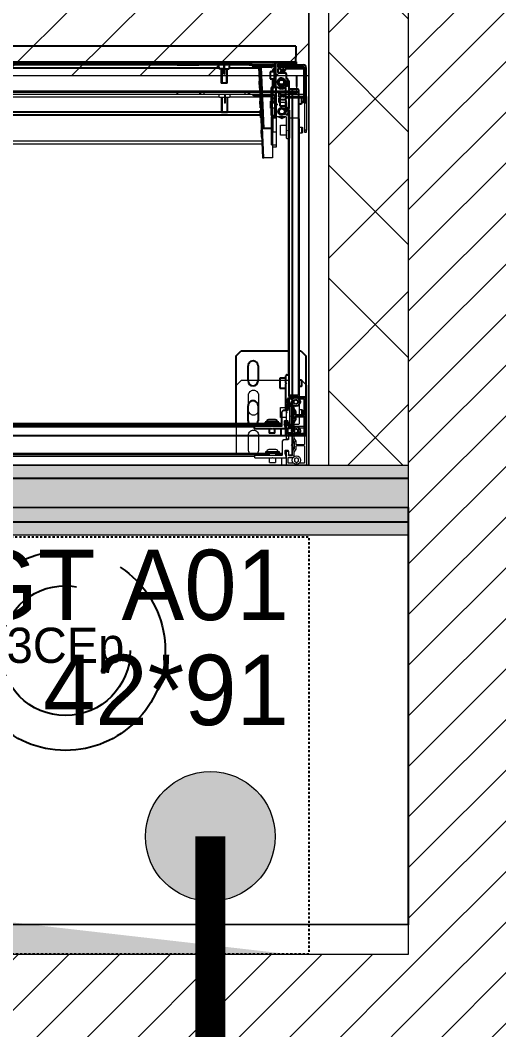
# Model space of a CAD drawing. Header units: centimetres. Extents: x 1724 to 19617, y -6503 to 8072.
# Drawn here: x 4603.1 to 4651, y 4632.9 to 4734.1 of the extents above; entities that cross this region are included whole.
import ezdxf

# ---------------------------------------------------------------- set-up
doc = ezdxf.new("R2010")
doc.units = ezdxf.units.CM
for name, pattern in [('ISO-03', [1.5, 0.6, -0.9]), ('prlm_eu', [2, 1.25, -0.25, 0.25, -0.25]), ('Style de ligne -13', [0.147638, 0.098425, -0.049213]), ('Style de ligne -15', [2.08328, 1.25, -0.41656, 0.13886, -0.27786]), ('VW-01', [0.41656, 0.20828, -0.20828])]:
    doc.linetypes.add(name, pattern=pattern)
for name, color, linetype in [('B aménagement intérieur', 252, 'Continuous'), ('B Général', 252, 'Continuous'), ('C ANNOTATIONS-prestations', 252, 'Continuous'), ('C ANNOTATIONS-textes-numérotation gaine', 252, 'ISO-03'), ('D SURFACES-shab', 252, 'Continuous'), ('F REMPLISSAGE-vert clair', 252, 'Continuous'), ('F REMPLISSAGE-vert foncé', 252, 'Continuous'), ('MTI900_Alu', 252, 'Continuous'), ('prlm-CHAUFF', 30, 'Continuous'), ('prlm-EAU-EUEV', 25, 'Continuous'), ('prlm-GT', 242, 'Continuous')]:
    doc.layers.add(name, color=color, linetype=linetype)
for name, color, linetype, lineweight in [('B Faux plafonds-1', 7, 'Continuous', 5), ('B GÈnÈral', 7, 'Continuous', 5), ('F REMPLISSAGE-vert clair-1', 7, 'Continuous', 5), ('F REMPLISSAGE-vert foncÈ', 7, 'Continuous', 5)]:
    doc.layers.add(name, color=color, linetype=linetype, lineweight=lineweight)
doc.layers.get('prlm-CHAUFF').off()
doc.styles.add('Eurostile', font='Eurosti.TTF')
pattern_1 = [(45, (0.0456, -2.938), (2.4253472, -2.6458333), [])]

# ---------------------------------------------------------------- blocks, each defined once
blk = doc.blocks.new('A n1.MTI900_Alu_390')
at = {"layer": 'MTI900_Alu', "color": 1, "linetype": 'Continuous'}
for p, q in [((-4.475, 0), (-4.472, 0)), ((-4.475, -0.003), (-4.475, 0)), ((-4.472, 0), (-4.278, 0)), ((-4.278, 0), (-4.225, 0)), ((-4.225, 0), (4.225, 0)), ((-4.225, -0.07), (-4.225, 0)), ((-4.475, -0.387), (-4.475, -0.003)), ((-4.457, -0.191), (-4.457, -0.021)), ((-4.454, -0.018), (-4.403, -0.018)), ((-4.395, -0.038), (-4.375, -0.027)), ((-4.395, -0.062), (-4.395, -0.038)), ((-4.375, -0.073), (-4.395, -0.062)), ((-4.375, -0.027), (-4.355, -0.038)), ((-4.355, -0.062), (-4.375, -0.073)), ((-4.355, -0.038), (-4.355, -0.062)), ((-4.353, -0.086), (-4.353, -0.129)), ((-4.347, -0.018), (-4.296, -0.018)), ((-4.335, -0.098), (-4.335, -0.134)), ((-4.298, -0.095), (-4.332, -0.095)), ((-4.296, -0.077), (-4.331, -0.077)), ((-4.327, -0.1), (-4.298, -0.1)), ((-4.295, -0.137), (-4.295, -0.098)), ((-4.293, -0.021), (-4.293, -0.074)), ((-4.275, -0.003), (-4.275, -0.137)), ((-4.27, -0.073), (-4.27, -0.09)), ((-4.27, -0.09), (-4.26, -0.12)), ((-4.267, -0.07), (-4.14, -0.07)), ((-4.235, -0.1), (-4.235, -0.24)), ((-3.963, -0.1), (-4.229, -0.1)), ((-4.225, -0.105), (-4.225, -0.1)), ((-4.165, -0.025), (-4.105, -0.025)), ((-4.165, -0.025), (-4.165, -0.07)), ((-4.165, -0.1), (-4.165, -0.115)), ((-4.135, -0.075), (-4.14, -0.07)), ((-4.13, -0.07), (-4.135, -0.075)), ((-4.13, -0.07), (-3.963, -0.07)), ((-4.105, -0.07), (-4.105, -0.025)), ((-4.105, -0.115), (-4.105, -0.1)), ((-3.96, -0.073), (-3.96, -0.097)), ((-3.96, -0.09), (3.96, -0.09)), ((-4.376, -0.194), (-4.454, -0.194)), ((-4.373, -0.16), (-4.373, -0.191)), ((-4.354, -0.13), (-4.372, -0.159)), ((-4.338, -0.16), (-4.355, -0.19)), ((-4.355, -0.166), (-4.355, -0.234)), ((-4.336, -0.136), (-4.354, -0.164)), ((-4.33, -0.168), (-4.342, -0.168)), ((-4.338, -0.24), (-4.338, -0.16)), ((-4.33, -0.16), (-4.338, -0.16)), ((-4.33, -0.195), (-4.33, -0.103)), ((-4.325, -0.2), (-4.33, -0.195)), ((-4.33, -0.205), (-4.325, -0.2)), ((-4.295, -0.137), (-4.295, -0.142)), ((-4.278, -0.14), (-4.292, -0.14)), ((-4.292, -0.145), (-4.263, -0.145)), ((-4.26, -0.142), (-4.26, -0.12)), ((-4.225, -0.105), (-4.165, -0.105)), ((-4.225, -0.105), (-4.225, -0.12)), ((-4.225, -0.12), (-4.17, -0.12)), ((-4.203, -0.12), (-4.203, -0.125)), ((-4.203, -0.125), (-4.067, -0.125)), ((-4.203, -0.125), (-4.203, -0.135)), ((-4.203, -0.135), (-4.067, -0.135)), ((-4.165, -0.115), (-4.175, -0.125)), ((-4.167, -0.158), (-4.102, -0.158)), ((-4.105, -0.115), (-4.165, -0.115)), ((-4.105, -0.105), (4.105, -0.105)), ((-4.095, -0.125), (-4.105, -0.115)), ((-4.1, -0.12), (4.1, -0.12)), ((-4.067, -0.125), (-4.067, -0.12)), ((-4.067, -0.135), (-4.067, -0.125)), ((-3.995, -0.3), (-3.995, -0.15)), ((-3.895, -0.15), (-3.895, -0.3)), ((-3.775, -0.12), (-3.775, -0.8)), ((-4.457, -0.369), (-4.457, -0.209)), ((-4.454, -0.206), (-4.376, -0.206)), ((-4.373, -0.209), (-4.373, -0.24)), ((-4.373, -0.24), (-4.354, -0.27)), ((-4.355, -0.21), (-4.338, -0.24)), ((-4.354, -0.236), (-4.335, -0.265)), ((-4.353, -0.271), (-4.353, -0.304)), ((-4.33, -0.232), (-4.342, -0.232)), ((-4.338, -0.24), (-4.33, -0.24)), ((-4.335, -0.265), (-4.335, -0.302)), ((-4.33, -0.297), (-4.33, -0.205)), ((-4.298, -0.3), (-4.327, -0.3)), ((-4.295, -0.258), (-4.295, -0.263)), ((-4.295, -0.302), (-4.295, -0.263)), ((-4.25, -0.255), (-4.292, -0.255)), ((-4.292, -0.26), (-4.278, -0.26)), ((-4.275, -0.263), (-4.275, -0.52)), ((-4.25, -0.255), (-4.235, -0.24)), ((-4.475, -0.8), (-4.475, -0.387)), ((-4.308, -0.39), (-4.472, -0.39)), ((-4.403, -0.372), (-4.454, -0.372)), ((-4.395, -0.328), (-4.375, -0.317)), ((-4.395, -0.352), (-4.395, -0.328)), ((-4.375, -0.363), (-4.395, -0.352)), ((-4.375, -0.317), (-4.355, -0.328)), ((-4.355, -0.352), (-4.375, -0.363)), ((-4.355, -0.328), (-4.355, -0.352)), ((-4.296, -0.372), (-4.347, -0.372)), ((-4.332, -0.305), (-4.298, -0.305)), ((-4.328, -0.323), (-4.296, -0.323)), ((-4.305, -0.6), (-4.305, -0.393)), ((-4.293, -0.326), (-4.293, -0.369)), ((-4.43, -0.495), (-4.435, -0.5)), ((-4.435, -0.5), (-4.435, -0.55)), ((-4.43, -0.555), (-4.43, -0.495)), ((-4.405, -0.495), (-4.43, -0.495)), ((-4.395, -0.405), (-4.405, -0.415)), ((-4.405, -0.415), (-4.405, -3.465)), ((-4.34, -0.405), (-4.395, -0.405)), ((-4.305, -0.405), (-4.34, -0.405)), ((-4.34, -0.405), (-4.34, -3.475)), ((-4.215, -0.475), (-4.275, -0.475)), ((-4.215, -0.575), (-4.215, -0.475)), ((-4.435, -0.55), (-4.43, -0.555)), ((-4.43, -0.555), (-4.405, -0.555)), ((-4.305, -0.6), (-4.305, -3.277)), ((-4.275, -0.52), (-4.278, -0.523)), ((-4.278, -0.527), (-4.275, -0.53)), ((-4.275, -0.53), (-4.275, -0.52)), ((-4.275, -0.53), (-4.275, -0.6)), ((-4.275, -0.575), (-4.215, -0.575)), ((-3.995, -0.7), (-3.995, -0.55)), ((-3.895, -0.55), (-3.895, -0.7)), ((-4.285, -0.61), (-4.295, -0.61)), ((-4.425, -0.85), (-4.475, -0.8)), ((-3.775, -0.8), (-3.825, -0.85)), ((-4.405, -0.85), (-4.425, -0.85)), ((-3.825, -0.85), (-4.305, -0.85)), ((-4.135, -3.077), (-4.136, -3.497)), ((-4.135, -3.077), (-4.05, -3.077)), ((-4.022, -3.692), (-4.05, -3.077)), ((-4.05, -3.077), (-4.035, -3.077)), ((-4.035, -3.077), (-4.007, -3.691)), ((-4.175, -3.207), (-4.175, -3.187)), ((-4.135, -3.187), (-4.175, -3.187)), ((-4.175, -3.337), (-4.175, -3.207)), ((-4.125, -3.207), (-4.175, -3.207)), ((-4.125, -3.487), (-4.125, -3.207)), ((-0.277, -3.215), (-4.029, -3.215)), ((-4.475, -3.355), (-4.475, -3.335)), ((-4.475, -3.335), (-4.455, -3.335)), ((-4.455, -3.335), (-4.455, -3.355)), ((-4.43, -3.325), (-4.435, -3.33)), ((-4.435, -3.33), (-4.435, -3.38)), ((-4.43, -3.385), (-4.43, -3.325)), ((-4.405, -3.325), (-4.43, -3.325)), ((-4.305, -3.553), (-4.305, -3.277)), ((-4.295, -3.267), (-4.285, -3.267)), ((-4.275, -3.277), (-4.275, -3.346)), ((-4.215, -3.305), (-4.275, -3.305)), ((-4.215, -3.405), (-4.215, -3.305)), ((-4.175, -3.487), (-4.175, -3.337)), ((-4.14, -3.337), (-4.175, -3.337)), ((-4.14, -3.487), (-4.14, -3.337)), ((-0.277, -3.245), (-4.027, -3.245)), ((-4.021, -3.285), (-4.026, -3.286)), ((-4.021, -3.285), (-4.017, -3.356)), ((-4.475, -3.69), (-4.475, -3.355)), ((-4.455, -3.355), (-4.475, -3.355)), ((-4.455, -3.69), (-4.455, -3.355)), ((-4.435, -3.38), (-4.43, -3.385)), ((-4.43, -3.385), (-4.405, -3.385)), ((-4.276, -3.348), (-4.278, -3.35)), ((-4.278, -3.354), (-4.276, -3.356)), ((-4.275, -3.358), (-4.275, -3.346)), ((-4.275, -3.358), (-4.275, -3.484)), ((-4.275, -3.405), (-4.215, -3.405)), ((-4.022, -3.356), (-4.017, -3.356)), ((-4.405, -3.465), (-4.395, -3.475)), ((-4.34, -3.475), (-4.395, -3.475)), ((-4.305, -3.475), (-4.34, -3.475)), ((-4.29, -3.507), (-4.285, -3.504)), ((-4.29, -3.507), (-4.29, -3.549)), ((-4.274, -3.504), (-4.287, -3.504)), ((-4.272, -3.487), (-4.178, -3.487)), ((-4.271, -3.518), (-4.271, -3.507)), ((-4.266, -3.521), (-4.268, -3.521)), ((-4.24, -3.478), (-4.23, -3.472)), ((-4.23, -3.472), (-4.22, -3.478)), ((-4.195, -3.561), (-4.195, -3.523)), ((-4.175, -3.49), (-4.175, -3.487)), ((-4.175, -3.487), (-4.155, -3.487)), ((-4.175, -3.49), (-4.175, -3.601)), ((-4.155, -3.497), (-4.175, -3.497)), ((-4.14, -3.487), (-4.155, -3.487)), ((-4.155, -3.487), (-4.155, -3.497)), ((-4.155, -3.702), (-4.155, -3.497)), ((-4.125, -3.487), (-4.14, -3.487)), ((-4.14, -3.577), (-4.14, -3.487)), ((-4.136, -3.497), (-4.14, -3.497)), ((-4.012, -3.482), (-4.017, -3.482)), ((-4.012, -3.482), (-4.008, -3.552)), ((-3.685, -3.532), (-3.625, -3.532)), ((-3.685, -3.532), (-3.685, -3.677)), ((-3.679, -3.677), (-3.679, -3.532)), ((-3.631, -3.677), (-3.631, -3.532)), ((-3.625, -3.677), (-3.625, -3.532)), ((-4.277, -3.582), (-4.304, -3.555)), ((-4.291, -3.577), (-4.291, -3.568)), ((-4.281, -3.583), (-4.291, -3.577)), ((-4.287, -3.552), (-4.282, -3.552)), ((-4.279, -3.549), (-4.279, -3.545)), ((-4.276, -3.542), (-4.273, -3.542)), ((-4.276, -3.627), (-4.276, -3.584)), ((-4.198, -3.637), (-4.266, -3.637)), ((-4.195, -3.674), (-4.195, -3.64)), ((-4.176, -3.603), (-4.183, -3.61)), ((-4.183, -3.614), (-4.176, -3.621)), ((-4.175, -3.623), (-4.175, -3.601)), ((-4.175, -3.623), (-4.175, -3.734)), ((-4.115, -3.577), (-4.155, -3.577)), ((-4.115, -3.647), (-4.115, -3.577)), ((-4.013, -3.552), (-4.008, -3.552)), ((-3.66, -3.622), (-3.655, -3.622)), ((-3.66, -3.622), (-3.66, -3.636)), ((-3.66, -3.636), (-3.655, -3.636)), ((-3.66, -3.636), (-3.66, -3.717)), ((-3.655, -3.622), (-3.655, -3.636)), ((-3.655, -3.636), (-3.655, -3.717)), ((-4.455, -3.682), (-4.455, -3.68)), ((-4.452, -3.677), (-4.279, -3.677)), ((-4.215, -3.695), (-4.45, -3.695)), ((-4.215, -3.715), (-4.45, -3.715)), ((-4.285, -3.692), (-4.445, -3.692)), ((-4.378, -3.747), (-4.378, -3.727)), ((-4.378, -3.727), (-4.298, -3.727)), ((-4.375, -3.737), (4.375, -3.737)), ((-4.375, -3.747), (-4.375, -3.737)), ((-4.345, -3.724), (-4.345, -3.718)), ((-4.342, -3.715), (-4.288, -3.715)), ((-4.298, -3.727), (-4.342, -3.727)), ((-4.298, -3.727), (-4.298, -3.737)), ((-4.295, -3.734), (-4.295, -3.73)), ((-4.265, -3.69), (-4.283, -3.69)), ((-4.283, -3.72), (-4.265, -3.72)), ((-4.277, -3.676), (-4.268, -3.663)), ((-4.265, -3.716), (-4.269, -3.72)), ((-4.263, -3.657), (-4.265, -3.659)), ((-4.225, -3.659), (-4.265, -3.659)), ((-4.265, -3.659), (-4.265, -3.662)), ((-4.265, -3.662), (-4.225, -3.662)), ((-4.265, -3.69), (-4.265, -3.695)), ((-4.262, -3.716), (-4.265, -3.716)), ((-4.227, -3.657), (-4.263, -3.657)), ((-4.252, -3.692), (-4.262, -3.692)), ((-4.261, -3.657), (-4.261, -3.662)), ((-4.261, -3.69), (-4.261, -3.695)), ((-4.26, -3.715), (-4.231, -3.715)), ((-4.247, -3.687), (-4.252, -3.692)), ((-4.247, -3.732), (-4.252, -3.737)), ((-4.241, -3.734), (-4.249, -3.734)), ((-4.238, -3.692), (-4.243, -3.687)), ((-4.238, -3.737), (-4.243, -3.732)), ((-4.228, -3.692), (-4.238, -3.692)), ((-4.229, -3.657), (-4.229, -3.662)), ((-4.229, -3.69), (-4.229, -3.695)), ((-4.225, -3.716), (-4.229, -3.716)), ((-4.225, -3.659), (-4.227, -3.657)), ((-4.225, -3.662), (-4.225, -3.659)), ((-4.225, -3.69), (-4.198, -3.69)), ((-4.225, -3.695), (-4.225, -3.69)), ((-4.221, -3.72), (-4.225, -3.716)), ((-4.225, -3.72), (-4.215, -3.72)), ((-4.222, -3.663), (-4.213, -3.676)), ((-4.215, -3.715), (-4.215, -3.695)), ((-4.215, -3.695), (-4.195, -3.695)), ((-4.195, -3.715), (-4.215, -3.715)), ((-4.215, -3.72), (-4.215, -3.722)), ((-4.212, -3.725), (-4.198, -3.725)), ((-4.211, -3.677), (-4.198, -3.677)), ((-4.195, -3.722), (-4.195, -3.693)), ((-4.175, -3.737), (-4.175, -3.734)), ((-4.165, -3.737), (-4.165, -3.726)), ((-4.155, -3.647), (-4.115, -3.647)), ((-4.14, -3.657), (-4.14, -3.647)), ((-3.907, -3.717), (-4.14, -3.717)), ((-4.135, -3.717), (-4.135, -3.712)), ((-4.105, -3.712), (-4.135, -3.712)), ((-4.125, -3.692), (-4.022, -3.692)), ((-4.125, -3.702), (-4.125, -3.692)), ((-4.125, -3.702), (-4.105, -3.702)), ((-4.105, -3.702), (-3.965, -3.702)), ((-4.105, -3.702), (-4.105, -3.712)), ((-4.105, -3.712), (-4.105, -3.717)), ((-3.965, -3.712), (-4.105, -3.712)), ((-4.007, -3.691), (-4.022, -3.692)), ((-4.022, -3.692), (-4.022, -3.692)), ((-3.707, -3.685), (-4.007, -3.685)), ((-4.007, -3.691), (-4.007, -3.692)), ((-3.965, -3.702), (-3.945, -3.702)), ((-3.965, -3.702), (-3.965, -3.712)), ((-3.965, -3.717), (-3.965, -3.712)), ((-3.935, -3.712), (-3.965, -3.712)), ((-3.935, -3.712), (-3.935, -3.717)), ((-3.935, -3.715), (-3.713, -3.715)), ((-3.907, -3.737), (-3.907, -3.717)), ((-3.907, -3.717), (-3.893, -3.717)), ((-3.893, -3.717), (-3.86, -3.717)), ((-3.893, -3.717), (-3.893, -3.737)), ((-3.86, -3.717), (-3.45, -3.717)), ((-3.86, -3.717), (-3.86, -3.737)), ((-3.705, -3.677), (-3.713, -3.717)), ((-3.66, -3.677), (-3.705, -3.677)), ((-3.655, -3.677), (-3.605, -3.677)), ((-3.597, -3.717), (-3.605, -3.677)), ((-0.26, -3.685), (-3.603, -3.685)), ((-3.597, -3.715), (-0.25, -3.715)), ((-3.45, -3.717), (-3.45, -3.737)), ((-3.45, -3.717), (-3.417, -3.717)), ((-3.417, -3.737), (-3.417, -3.717)), ((-3.417, -3.717), (-3.403, -3.717)), ((-3.185, -3.717), (-3.403, -3.717)), ((-3.403, -3.717), (-3.403, -3.737)), ((-3.185, -3.717), (-3.175, -3.717)), ((-3.185, -3.737), (-3.185, -3.717)), ((-3.175, -3.717), (-3.175, -3.737)), ((-3.175, -3.735), (-0.243, -3.735)), ((-4.375, -3.747), (-4.378, -3.747)), ((4.375, -3.747), (-4.375, -3.747)), ((-4.375, -3.747), (-4.375, -3.792)), ((-4.375, -3.902), (-4.375, -3.792)), ((-4.375, -3.902), (4.375, -3.902))]:
    blk.add_line(p, q, dxfattribs=at)
for centre, radius in [((-4.375, -0.05), 0.0425), ((-4.375, -0.34), 0.0425), ((-4.23, -3.542), 0.035), ((-4.23, -3.542), 0.03), ((-4.23, -3.542), 0.025)]:
    blk.add_circle(centre, radius, dxfattribs=at)
for centre, radius, start, end in [((-4.472, -0.003), 0.003, 90, 180), ((-4.278, -0.003), 0.003, 0, 90), ((-4.454, -0.021), 0.003, 90, 180), ((-4.403, -0.021), 0.003, 84.5182, 90), ((-4.347, -0.021), 0.003, 90, 95.4817), ((-4.331, -0.067), 0.01, 213.6525, 270), ((-4.332, -0.098), 0.003, 90, 180), ((-4.327, -0.103), 0.003, 90, 180), ((-4.298, -0.098), 0.003, 0, 90), ((-4.298, -0.103), 0.003, 0, 90), ((-4.296, -0.021), 0.003, 0, 90), ((-4.296, -0.074), 0.003, 270, 0), ((-4.267, -0.073), 0.003, 90, 180), ((-4.267, -0.09), 0.003, 180, 198.4349), ((-4.232, -0.1), 0.003, 0, 180), ((-3.963, -0.073), 0.003, 0, 90), ((-3.963, -0.097), 0.003, 270, 0), ((-4.454, -0.191), 0.003, 180, 270), ((-4.376, -0.191), 0.003, 270, 0), ((-4.37, -0.16), 0.003, 146.3099, 180), ((-4.352, -0.166), 0.003, 146.3099, 180), ((-4.356, -0.129), 0.003, 326.3099, 0), ((-4.338, -0.134), 0.003, 326.3099, 0), ((-4.292, -0.137), 0.003, 180, 270), ((-4.292, -0.142), 0.003, 180, 270), ((-4.278, -0.137), 0.003, 270, 0), ((-4.263, -0.142), 0.003, 270, 0), ((-4.263, -0.12), 0.003, 0, 18.4349), ((-4.167, -0.138), 0.02, 171.3731, 270), ((-4.167, -0.133), 0.02, 185.7392, 187.1808), ((-4.102, -0.138), 0.02, 270, 8.6269), ((-4.102, -0.133), 0.02, 352.8192, 354.2608), ((-3.945, -0.15), 0.05, 143.1301, 180), ((-3.945, -0.15), 0.05, 0, 36.8699), ((-4.454, -0.209), 0.003, 90, 180), ((-4.376, -0.209), 0.003, 0, 90), ((-4.352, -0.234), 0.003, 180, 213.6901), ((-4.356, -0.271), 0.003, 0, 33.6901), ((-4.332, -0.302), 0.003, 180, 270), ((-4.327, -0.297), 0.003, 180, 270), ((-4.298, -0.297), 0.003, 270, 0), ((-4.298, -0.302), 0.003, 270, 0), ((-4.292, -0.258), 0.003, 90, 180), ((-4.292, -0.263), 0.003, 90, 180), ((-4.278, -0.263), 0.003, 0, 90), ((-3.945, -0.3), 0.05, 180, 0), ((-4.472, -0.387), 0.003, 180, 270), ((-4.454, -0.369), 0.003, 180, 270), ((-4.403, -0.369), 0.003, 270, 275.4818), ((-4.347, -0.369), 0.003, 264.5182, 270), ((-4.328, -0.333), 0.01, 90, 133.851), ((-4.308, -0.393), 0.003, 0, 90), ((-4.296, -0.326), 0.003, 0, 90), ((-4.296, -0.369), 0.003, 270, 0), ((-3.945, -0.55), 0.05, 0, 180), ((-4.295, -0.6), 0.01, 180, 270), ((-4.285, -0.6), 0.01, 270, 0), ((-4.276, -0.525), 0.003, 135, 225), ((-3.945, -0.7), 0.05, 180, 0), ((-4.295, -3.277), 0.01, 90, 180), ((-4.285, -3.277), 0.01, 0, 90), ((-4.276, -3.352), 0.003, 135, 225), ((-4.278, -3.346), 0.003, 315, 0), ((-4.278, -3.358), 0.003, 0, 45), ((-4.287, -3.507), 0.003, 90, 180), ((-4.23, -3.542), 0.06, 140.7035, 188.509), ((-4.23, -3.542), 0.065, 144.2242, 157.3801), ((-4.272, -3.484), 0.003, 180, 270), ((-4.274, -3.507), 0.003, 0, 90), ((-4.268, -3.518), 0.003, 180, 270), ((-4.23, -3.542), 0.04, 184.0006, 146.0728), ((-4.23, -3.542), 0.04, 146.0728, 184.0006), ((-4.266, -3.518), 0.003, 270, 326.0728), ((-4.23, -3.542), 0.065, 57.7958, 122.2042), ((-4.23, -3.542), 0.06, 66.4435, 113.5565), ((-4.178, -3.49), 0.003, 0, 90), ((-4.302, -3.553), 0.003, 180, 225), ((-4.287, -3.549), 0.003, 180, 270), ((-4.23, -3.542), 0.065, 206.162, 224.9525), ((-4.282, -3.549), 0.003, 270, 0), ((-4.276, -3.545), 0.003, 90, 180), ((-4.279, -3.584), 0.003, 0, 45), ((-4.266, -3.627), 0.01, 180, 270), ((-4.273, -3.545), 0.003, 4.0006, 90), ((-4.198, -3.64), 0.003, 0, 90), ((-4.181, -3.612), 0.003, 135, 225), ((-4.178, -3.601), 0.003, 315, 0), ((-4.178, -3.623), 0.003, 0, 45), ((-4.45, -3.69), 0.025, 180, 270), ((-4.452, -3.68), 0.003, 90, 180), ((-4.445, -3.682), 0.01, 180, 270), ((-4.45, -3.69), 0.005, 180, 270), ((-4.342, -3.718), 0.003, 90, 180), ((-4.342, -3.724), 0.003, 180, 270), ((-4.298, -3.73), 0.003, 0, 90), ((-4.292, -3.734), 0.003, 180, 270), ((-4.288, -3.718), 0.003, 9.5941, 90), ((-4.283, -3.717), 0.003, 189.5941, 270), ((-4.283, -3.693), 0.003, 90, 160.5288), ((-4.279, -3.674), 0.003, 270, 325.008), ((-4.265, -3.665), 0.003, 90, 145.008), ((-4.265, -3.693), 0.003, 19.4712, 90), ((-4.275, -3.715), 0.01, 353.9388, 0), ((-4.265, -3.717), 0.003, 270, 350.4059), ((-4.26, -3.718), 0.003, 90, 170.4059), ((-4.245, -3.689), 0.003, 45, 135), ((-4.245, -3.734), 0.003, 45, 135), ((-4.231, -3.718), 0.003, 9.5941, 90), ((-4.225, -3.693), 0.003, 90, 160.5288), ((-4.225, -3.717), 0.003, 189.5941, 270), ((-4.225, -3.665), 0.003, 34.992, 90), ((-4.215, -3.715), 0.01, 180, 186.0612), ((-4.212, -3.722), 0.003, 180, 270), ((-4.211, -3.674), 0.003, 214.992, 270), ((-4.198, -3.674), 0.003, 270, 0), ((-4.198, -3.693), 0.003, 0, 90), ((-4.198, -3.722), 0.003, 270, 0), ((-4.178, -3.734), 0.003, 270, 0), ((-4.14, -3.702), 0.035, 180, 270), ((-4.115, -3.71), 0.05, 129.8841, 142.9139), ((-4.14, -3.702), 0.015, 180, 270), ((-4.16, -3.657), 0.02, 309.8841, 0), ((-4.125, -3.712), 0.02, 90, 192.412), ((-4.125, -3.712), 0.01, 90, 180), ((-3.997, -3.692), 0.01, 182.6026, 270), ((-3.945, -3.712), 0.01, 0, 90)]:
    blk.add_arc(centre, radius, start, end, dxfattribs=at)
for centre, major_axis, ratio, start_param, end_param in [((-3.997, -3.692), (0.025, 0), 0.4, 3.187016, 4.712389), ((-4.022, -3.693), (0.015, 0.0007), 0.045361, 0, 1.568734)]:
    blk.add_ellipse(centre, major_axis=major_axis, ratio=ratio, start_param=start_param, end_param=end_param, dxfattribs=at)
blk = doc.blocks.new('xi.3cep130-200')
at = {"layer": 'B Général', "linetype": 'Style de ligne -15', "ltscale": 25.4}
for radius in [10, 6.5]:
    blk.add_circle((0, 0), radius, dxfattribs=at)
at = {"layer": 'B Général', "insert": (0, 0), "char_height": 3.528, "width": 16.4908, "attachment_point": 5, "line_spacing_factor": 0.894578, "style": 'Eurostile'}
blk.add_mtext('3CEp', dxfattribs=at)
blk = doc.blocks.new('xi.chu')
at = {"layer": 'prlm-EAU-EUEV', "linetype": 'ByBlock', "lineweight": 5}
blk.add_hatch(color=0, dxfattribs=at).paths.add_polyline_path([(6.5, 0, 1), (-6.5, 0, 1)])
at = {"layer": 'prlm-EAU-EUEV', "color": 0, "linetype": 'ByBlock', "lineweight": 5}
blk.add_circle((0, 0), 6.5, dxfattribs=at)
blk = doc.blocks.new('G 100_80')
at = {"layer": 'B GÈnÈral', "color": 254, "linetype": 'Continuous', "true_color": 0xd6d6d6}
blk.add_solid([(-30.88, 32.2), (2.5, 43), (-39.5, -43), (-39.5, 43)], dxfattribs=at)
at = {"layer": 'B Général', "color": 7, "linetype": 'Continuous', "lineweight": 5}
blk.add_line((48.52, 43.75), (48.52, -43.75), dxfattribs=at)
at = {"layer": 'B Général', "color": 7, "linetype": 'Continuous', "lineweight": 5, "flags": 128}
blk.add_lwpolyline([(9.5, -45), (9.5, 45), (48.52, 45), (48.52, -45)], close=True, dxfattribs=at)
at = {"layer": 'C ANNOTATIONS-prestations', "lineweight": 5}
for p, q in [((46.87, 43.75), (46.87, -43.75)), ((46.97, -43.75), (46.97, 43.75)), ((9.5, 42.25), (9.5, -42.25)), ((10.55, 41.05), (10.55, -41.05)), ((10.7, 41), (10.7, -41)), ((10.4, 39.6), (10.4, -39.6)), ((41.65, -40.29), (41.65, 1.33)), ((41.95, -40.27), (41.95, 1.33)), ((46.35, -36.04), (46.35, 1.5)), ((46.65, 1.6), (46.65, -35.98)), ((46.85, 1.67), (46.85, -31.75)), ((46.67, -31.75), (46.67, -31.85)), ((46.87, -31.75), (46.67, -31.75)), ((46.67, -31.85), (46.67, -34.03)), ((46.67, -31.85), (46.87, -31.85)), ((46.87, -34.03), (46.67, -34.03)), ((46.67, -34.03), (46.67, -34.17)), ((46.67, -34.17), (46.67, -34.5)), ((46.67, -34.17), (46.87, -34.17)), ((46.67, -34.5), (46.67, -38.6)), ((46.67, -34.5), (46.87, -34.5)), ((44.82, -36.25), (44.82, -36.85)), ((44.82, -36.25), (46.32, -36.25)), ((46.32, -36.31), (44.82, -36.31)), ((46.32, -36.05), (46.67, -35.98)), ((46.32, -36.55), (46.32, -36.05)), ((46.32, -36.79), (44.82, -36.79)), ((46.32, -36.85), (44.82, -36.85)), ((45.91, -36.55), (45.77, -36.55)), ((45.77, -36.6), (45.77, -36.55)), ((45.91, -36.6), (45.77, -36.6)), ((46.67, -36.55), (45.91, -36.55)), ((45.91, -36.6), (45.91, -36.55)), ((46.67, -36.6), (45.91, -36.6)), ((46.32, -37.05), (46.32, -36.6)), ((46.67, -37.12), (46.32, -37.05)), ((46.35, -40.07), (46.35, -37.06)), ((46.65, -37.12), (46.65, -39.35)), ((10.7, -37.75), (17.5, -37.75)), ((17.5, -37.75), (18, -38.25)), ((18, -38.25), (18, -43.05)), ((11, -38.95), (12.5, -38.95)), ((15, -38.95), (16.5, -38.95)), ((46.67, -39.35), (46.62, -39.35)), ((46.62, -39.65), (46.62, -39.35)), ((46.67, -38.6), (46.67, -38.93)), ((46.67, -38.6), (46.87, -38.6)), ((46.67, -38.93), (46.67, -39.07)), ((46.87, -38.93), (46.67, -38.93)), ((46.67, -39.07), (46.67, -41.4)), ((46.67, -39.07), (46.87, -39.07)), ((10.2, -41.3), (10.2, -39.63)), ((10.23, -39.6), (10.47, -39.6)), ((10.5, -39.63), (10.5, -42.29)), ((12.5, -39.95), (11, -39.95)), ((16.5, -39.95), (15, -39.95)), ((46.41, -40.07), (40.27, -40.35)), ((40.27, -40.5), (46.42, -40.22)), ((40.27, -40.35), (40.27, -40.5)), ((43.06, -40.17), (42.35, -40.21)), ((42.36, -40.26), (42.35, -40.21)), ((43.06, -40.17), (43.06, -40.22)), ((45.02, -40.08), (44.32, -40.12)), ((44.32, -40.17), (44.32, -40.12)), ((45.02, -40.08), (45.02, -40.13)), ((46.42, -40.07), (46.41, -40.07)), ((46.41, -40.07), (46.42, -40.22)), ((46.42, -40.22), (46.42, -41.25)), ((46.42, -40.22), (46.42, -40.22)), ((46.52, -39.45), (46.52, -39.65)), ((46.52, -39.65), (46.52, -41.05)), ((46.62, -39.65), (46.52, -39.65)), ((46.62, -39.65), (46.67, -39.65)), ((46.62, -41.05), (46.62, -39.65)), ((9.75, -41.05), (9.75, -41.65)), ((9.75, -41.05), (10.2, -41.05)), ((10.25, -41.35), (10.2, -41.3)), ((10.2, -41.4), (10.25, -41.35)), ((10.2, -42.67), (10.2, -41.4)), ((10.5, -41.05), (10.65, -41.05)), ((10.65, -41.05), (10.75, -40.95)), ((10.65, -41.65), (10.65, -41.05)), ((10.7, -40.67), (10.75, -40.67)), ((10.75, -40.67), (10.75, -42.03)), ((10.75, -40.67), (10.85, -40.67)), ((10.85, -40.67), (10.85, -42.03)), ((11.08, -41.02), (11.08, -41.67)), ((40.27, -41.35), (40.27, -40.5)), ((44.47, -41.36), (40.27, -41.35)), ((41.37, -41.35), (41.37, -41.75)), ((41.57, -41.25), (44.37, -41.25)), ((41.57, -41.25), (41.57, -41.75)), ((42.87, -41.4), (42.87, -41.75)), ((44.37, -41.4), (42.87, -41.4)), ((44.37, -41.25), (44.37, -41.4)), ((44.37, -41.4), (44.37, -41.55)), ((44.37, -41.4), (45.27, -41.4)), ((44.47, -41.4), (44.47, -41.36)), ((45.27, -41.15), (45.97, -41.15)), ((45.27, -41.55), (45.27, -41.15)), ((45.97, -41.15), (45.97, -41.55)), ((45.97, -41.4), (46.07, -41.4)), ((46.42, -41.25), (46.52, -41.25)), ((46.52, -41.05), (46.52, -41.25)), ((46.62, -41.05), (46.52, -41.05)), ((46.67, -41.05), (46.62, -41.05)), ((46.62, -41.35), (46.62, -41.05)), ((46.62, -41.35), (46.67, -41.35)), ((9.5, -42.78), (9.5, -42.25)), ((10.2, -42.25), (9.5, -42.25)), ((10.2, -41.65), (9.75, -41.65)), ((10.65, -41.65), (10.5, -41.65)), ((10.55, -42.25), (10.5, -42.25)), ((10.5, -42.35), (11.9, -42.35)), ((10.55, -41.65), (10.55, -42.25)), ((10.55, -42.25), (10.7, -42.25)), ((10.75, -41.75), (10.65, -41.65)), ((10.7, -41.7), (10.7, -42.25)), ((10.75, -42.03), (10.7, -42.03)), ((10.85, -42.03), (10.75, -42.03)), ((11.9, -42.35), (12.05, -42.5)), ((14.25, -42.15), (15.25, -42.15)), ((14.25, -42.75), (14.25, -42.15)), ((15.25, -42.15), (15.25, -42.75)), ((41.37, -41.75), (41.57, -41.75)), ((41.57, -41.75), (42.87, -41.75)), ((42.55, -42.15), (43.55, -42.15)), ((42.55, -42.75), (42.55, -42.15)), ((42.87, -41.75), (44.37, -41.75)), ((43.55, -42.15), (43.55, -42.75)), ((44.28, -42.2), (44.22, -42.3)), ((44.22, -42.3), (44.28, -42.4)), ((44.37, -41.55), (44.37, -41.75)), ((44.47, -41.55), (44.37, -41.55)), ((44.37, -41.75), (44.4, -41.75)), ((44.37, -42.72), (44.37, -41.78)), ((44.4, -41.75), (45.51, -41.75)), ((46.52, -41.55), (44.47, -41.55)), ((44.47, -41.75), (44.47, -41.55)), ((45.11, -41.95), (44.73, -41.95)), ((45.73, -41.75), (45.51, -41.75)), ((45.53, -41.76), (45.6, -41.83)), ((45.64, -41.83), (45.71, -41.76)), ((45.73, -41.75), (46.84, -41.75)), ((45.87, -41.98), (45.87, -42.66)), ((46.24, -41.95), (45.9, -41.95)), ((46.07, -42.27), (46.09, -42.25)), ((46.07, -42.63), (46.07, -42.27)), ((46.07, -42.29), (46.12, -42.29)), ((46.09, -42.65), (46.09, -42.25)), ((46.09, -42.25), (46.12, -42.25)), ((46.12, -42.65), (46.12, -42.25)), ((46.13, -42.22), (46.26, -42.13)), ((46.27, -42.11), (46.27, -41.98)), ((46.37, -42.43), (46.41, -42.39)), ((46.41, -42.51), (46.37, -42.47)), ((46.4, -41.98), (46.4, -42.25)), ((46.4, -42.25), (46.45, -42.25)), ((46.4, -42.29), (46.45, -42.29)), ((46.42, -42.28), (46.42, -42.37)), ((46.72, -41.95), (46.43, -41.95)), ((46.45, -41.95), (46.45, -42.15)), ((46.45, -42.15), (46.45, -44.5)), ((46.45, -42.15), (46.65, -42.15)), ((46.65, -42.15), (46.65, -41.95)), ((46.65, -42.15), (46.65, -44.5)), ((46.65, -42.59), (46.65, -42.31)), ((46.66, -42.25), (46.7, -42.21)), ((46.66, -42.29), (46.66, -42.25)), ((46.7, -42.15), (46.7, -42.25)), ((46.72, -42.15), (46.7, -42.15)), ((46.75, -41.98), (46.75, -42.12)), ((46.76, -41.65), (46.87, -41.65)), ((46.82, -42.43), (46.87, -42.38)), ((46.87, -42.52), (46.82, -42.47)), ((46.83, -42.49), (46.83, -42.41)), ((46.84, -41.75), (46.87, -41.75)), ((9.5, -44.72), (9.5, -42.78)), ((9.53, -42.75), (10.87, -42.75)), ((9.68, -43.47), (9.68, -42.96)), ((9.71, -42.93), (10.24, -42.93)), ((10.4, -42.7), (10.23, -42.7)), ((10.27, -42.96), (10.27, -43.31)), ((10.7, -42.6), (10.4, -42.7)), ((10.45, -42.98), (10.45, -43.32)), ((10.87, -42.95), (10.48, -42.95)), ((10.48, -43.35), (10.84, -43.35)), ((10.5, -43.27), (10.5, -42.98)), ((11.45, -43.3), (10.53, -43.3)), ((10.92, -42.6), (10.7, -42.6)), ((10.86, -43.35), (11.14, -43.54)), ((10.87, -42.95), (10.92, -42.95)), ((10.9, -42.78), (10.9, -42.92)), ((10.95, -42.92), (10.95, -42.63)), ((11.1, -43.38), (11.1, -43.3)), ((11.1, -43.38), (11.9, -43.38)), ((11.4, -43.55), (11.1, -43.38)), ((11.18, -43.3), (11.18, -43.42)), ((11.45, -43.3), (11.5, -43.25)), ((11.5, -43.25), (11.55, -43.3)), ((12.47, -43.3), (11.55, -43.3)), ((11.9, -43.38), (11.6, -43.55)), ((11.82, -43.3), (11.82, -43.42)), ((11.86, -43.54), (12.15, -43.35)), ((11.9, -43.3), (11.9, -43.38)), ((12.05, -42.5), (12.05, -42.92)), ((12.08, -42.95), (12.13, -42.95)), ((12.1, -42.92), (12.1, -42.78)), ((12.13, -42.75), (14.7, -42.75)), ((12.52, -42.95), (12.13, -42.95)), ((12.15, -43.35), (12.52, -43.35)), ((12.5, -42.98), (12.5, -43.27)), ((12.55, -43.32), (12.55, -42.98)), ((12.73, -43.28), (12.73, -42.96)), ((12.76, -42.93), (13.19, -42.93)), ((13.22, -42.96), (13.22, -43.47)), ((13.4, -43.08), (13.4, -44.72)), ((15.5, -43.05), (13.43, -43.05)), ((13.55, -43.4), (13.55, -43.05)), ((13.55, -43.4), (44.25, -43.4)), ((13.55, -43.95), (13.55, -43.4)), ((14.7, -42.75), (14.73, -42.78)), ((14.7, -42.75), (14.8, -42.75)), ((14.77, -42.78), (14.8, -42.75)), ((14.8, -42.75), (15.5, -42.75)), ((15.5, -43.05), (42.27, -43.05)), ((15.6, -42.85), (15.6, -42.95)), ((42.17, -42.95), (42.17, -42.85)), ((42.27, -42.75), (42.96, -42.75)), ((45.03, -43.05), (42.27, -43.05)), ((42.96, -42.75), (43.08, -42.75)), ((42.98, -42.76), (43, -42.78)), ((43.04, -42.78), (43.06, -42.76)), ((43.08, -42.75), (44.34, -42.75)), ((44.25, -43.4), (44.25, -43.05)), ((44.25, -43.95), (44.25, -43.4)), ((44.54, -42.87), (44.54, -42.74)), ((44.54, -42.85), (44.57, -42.9)), ((44.57, -42.71), (44.68, -42.71)), ((44.99, -42.9), (44.57, -42.9)), ((44.71, -42.68), (44.71, -42.66)), ((44.92, -42.73), (44.92, -42.76)), ((44.95, -42.79), (44.99, -42.79)), ((45.02, -42.82), (45.02, -42.87)), ((45.32, -42.77), (45.05, -43.04)), ((45.18, -42.91), (45.27, -42.91)), ((45.27, -42.91), (45.33, -42.81)), ((45.77, -42.76), (45.34, -42.76)), ((46.07, -42.61), (46.12, -42.61)), ((46.09, -42.65), (46.07, -42.63)), ((46.12, -42.65), (46.09, -42.65)), ((46.26, -42.77), (46.13, -42.68)), ((46.27, -44.52), (46.27, -42.79)), ((46.4, -42.61), (46.45, -42.61)), ((46.4, -42.83), (46.4, -42.65)), ((46.45, -42.65), (46.4, -42.65)), ((46.42, -42.53), (46.42, -42.62)), ((46.42, -42.85), (46.42, -44.45)), ((46.65, -43.42), (46.65, -42.88)), ((46.66, -42.65), (46.66, -42.62)), ((46.7, -42.69), (46.66, -42.65)), ((46.74, -43.45), (46.68, -43.45)), ((46.7, -42.65), (46.7, -42.83)), ((46.77, -42.98), (46.77, -43.42)), ((46.77, -43.78), (46.77, -42.98)), ((46.77, -42.98), (46.87, -42.98)), ((46.84, -42.95), (46.8, -42.95)), ((9.68, -44.54), (9.68, -44.03)), ((9.88, -43.55), (9.77, -43.75)), ((9.77, -43.75), (9.88, -43.95)), ((10.12, -43.55), (9.88, -43.55)), ((9.88, -43.95), (10.12, -43.95)), ((10.23, -43.75), (10.12, -43.55)), ((10.12, -43.95), (10.23, -43.75)), ((10.36, -43.53), (10.79, -43.53)), ((10.8, -43.53), (11.09, -43.72)), ((11.1, -43.73), (11.41, -43.73)), ((11.16, -43.55), (11.84, -43.55)), ((11.44, -44.54), (11.44, -43.76)), ((11.56, -43.76), (11.56, -44.54)), ((11.59, -43.73), (11.9, -43.73)), ((11.9, -43.73), (12.2, -43.53)), ((12.21, -43.53), (12.54, -43.53)), ((12.78, -43.55), (12.67, -43.75)), ((12.67, -43.75), (12.78, -43.95)), ((13.02, -43.55), (12.78, -43.55)), ((12.78, -43.95), (13.02, -43.95)), ((13.13, -43.75), (13.02, -43.55)), ((13.02, -43.95), (13.13, -43.75)), ((13.22, -44.03), (13.22, -44.54)), ((13.65, -44.05), (13.55, -43.95)), ((13.65, -44.05), (44.15, -44.05)), ((14.45, -44.3), (14.45, -44.05)), ((14.45, -44.3), (15.05, -44.3)), ((14.5, -44.35), (14.45, -44.3)), ((15, -44.35), (14.5, -44.35)), ((15.05, -44.3), (15, -44.35)), ((15.05, -44.05), (15.05, -44.3)), ((18, -44.25), (17.5, -44.75)), ((18, -44.05), (18, -44.25)), ((42.75, -44.3), (42.75, -44.05)), ((42.75, -44.3), (43.35, -44.3)), ((42.8, -44.35), (42.75, -44.3)), ((43.3, -44.35), (42.8, -44.35)), ((43.35, -44.3), (43.3, -44.35)), ((43.35, -44.05), (43.35, -44.3)), ((44.25, -43.95), (44.15, -44.05)), ((46.97, -43.78), (46.77, -43.78)), ((46.87, -43.75), (46.97, -43.75)), ((46.97, -43.75), (46.97, -43.78)), ((47.42, -43.75), (46.97, -43.75)), ((9.5, -44.75), (9.5, -44.72)), ((9.53, -44.75), (9.5, -44.75)), ((13.37, -44.75), (9.53, -44.75)), ((11.41, -44.57), (9.71, -44.57)), ((13.19, -44.57), (11.59, -44.57)), ((17.5, -44.75), (13.37, -44.75)), ((43.05, -44.55), (42.85, -44.55)), ((42.85, -44.55), (42.85, -44.75)), ((42.85, -44.75), (43.05, -44.75)), ((46.4, -44.55), (43.05, -44.55)), ((43.05, -44.75), (43.05, -44.55)), ((46.4, -44.75), (43.05, -44.75)), ((46.32, -44.55), (46.3, -44.55))]:
    blk.add_line(p, q, dxfattribs=at)
at = {"layer": 'C ANNOTATIONS-prestations'}
blk.add_line((48.52, -43.75), (47.42, -43.75), dxfattribs=at)
at = {"layer": 'C ANNOTATIONS-prestations', "lineweight": 5, "flags": 128}
for points in [[(10.7, -39.05, -0.080612), (10.84, -38.98, -0.080612), (11, -38.95)], [(12.5, -38.95, -0.414214), (13, -39.45, -0.414214), (12.5, -39.95)], [(15, -39.95, -0.414214), (14.5, -39.45, -0.414214), (15, -38.95)], [(16.5, -38.95, -0.414214), (17, -39.45, -0.414214), (16.5, -39.95)], [(46.52, -39.45, -0.198912), (46.55, -39.38, -0.198912), (46.62, -39.35)], [(10.2, -39.63, -0.198912), (10.21, -39.61, -0.198912), (10.23, -39.6)], [(10.47, -39.6, -0.198912), (10.49, -39.61, -0.198912), (10.5, -39.63)], [(11, -39.95, -0.080612), (10.84, -39.92, -0.080612), (10.7, -39.85)], [(46.52, -39.97, -0.193016), (46.49, -40.04, -0.193016), (46.42, -40.07)], [(10.85, -40.83, -0.218554), (11.01, -40.87, -0.218554), (11.08, -41.02)], [(10.85, -40.83, -0.003145), (10.85, -40.83, -0.003145), (10.85, -40.83)], [(46.07, -41.4, -0.109774), (46.15, -41.42, -0.109774), (46.22, -41.47)], [(46.66, -41.45, -0.227222), (46.49, -41.41, -0.227222), (46.42, -41.25)], [(46.62, -41.35, -0.198912), (46.55, -41.32, -0.198912), (46.52, -41.25)], [(46.87, -41.4, -0.198912), (46.77, -41.65, -0.198912), (46.52, -41.75)], [(46.67, -41.4, -0.198912), (46.63, -41.51, -0.198912), (46.52, -41.55)], [(10.5, -42.35, -0.414214), (10.47, -42.32, -0.414214), (10.5, -42.29)], [(11.08, -41.67, -0.218554), (11.01, -41.83, -0.218554), (10.85, -41.87)], [(10.85, -41.87, -0.003145), (10.85, -41.87, -0.003145), (10.85, -41.87)], [(44.37, -42.65, -0.14145), (44.27, -42.3, -0.14145), (44.37, -41.95)], [(44.37, -42.54, -0.103148), (44.32, -42.3, -0.103148), (44.37, -42.06)], [(44.37, -41.78, -0.198912), (44.38, -41.76, -0.198912), (44.4, -41.75)], [(44.7, -42.63, -0.366532), (44.56, -42.13, -0.366532), (45.02, -41.91, -0.366532), (45.32, -42.34, -0.366532), (44.95, -42.7)], [(45.51, -41.75, -0.098491), (45.52, -41.75, -0.098491), (45.53, -41.76)], [(45.64, -41.83, -0.198912), (45.62, -41.84, -0.198912), (45.6, -41.83)], [(45.71, -41.76, -0.098491), (45.72, -41.75, -0.098491), (45.73, -41.75)], [(45.87, -41.98, -0.198912), (45.88, -41.96, -0.198912), (45.9, -41.95)], [(46.12, -42.25, -0.120588), (46.12, -42.23, -0.120588), (46.13, -42.22)], [(46.3, -41.55, -0.028434), (46.26, -41.51, -0.028434), (46.22, -41.47)], [(46.24, -41.95, -0.198912), (46.26, -41.96, -0.198912), (46.27, -41.98)], [(46.27, -42.11, -0.120588), (46.27, -42.12, -0.120588), (46.26, -42.13)], [(46.37, -42.47, -0.198912), (46.36, -42.45, -0.198912), (46.37, -42.43)], [(46.4, -41.98, -0.198912), (46.41, -41.96, -0.198912), (46.43, -41.95)], [(46.42, -42.28, -0.155096), (46.41, -42.27, -0.155096), (46.4, -42.25)], [(46.42, -42.37, -0.098491), (46.42, -42.38, -0.098491), (46.41, -42.39)], [(46.66, -42.25, -0.013224), (46.66, -42.25, -0.013224), (46.65, -42.25)], [(46.65, -42.31, -0.17724), (46.66, -42.29, -0.17724), (46.67, -42.28)], [(46.7, -42.25, -0.17724), (46.69, -42.27, -0.17724), (46.67, -42.28)], [(46.72, -41.95, -0.198912), (46.74, -41.96, -0.198912), (46.75, -41.98)], [(46.75, -42.12, -0.198912), (46.74, -42.14, -0.198912), (46.72, -42.15)], [(46.82, -42.47, -0.198912), (46.81, -42.45, -0.198912), (46.82, -42.43)], [(46.84, -41.75, -0.198912), (46.86, -41.76, -0.198912), (46.87, -41.78)], [(9.5, -42.78, -0.198912), (9.51, -42.76, -0.198912), (9.53, -42.75)], [(9.68, -42.96, -0.198912), (9.69, -42.94, -0.198912), (9.71, -42.93)], [(9.68, -43.47, -0.01196), (9.68, -43.47, -0.01196), (9.68, -43.47)], [(10.23, -42.7, -0.198912), (10.21, -42.69, -0.198912), (10.2, -42.67)], [(10.27, -43.31, -0.123554), (10.26, -43.35, -0.123554), (10.23, -43.39)], [(10.24, -42.93, -0.198912), (10.26, -42.94, -0.198912), (10.27, -42.96)], [(10.4, -42.7, -0.040241), (10.4, -42.7, -0.040241), (10.4, -42.7)], [(10.45, -42.98, -0.198912), (10.46, -42.96, -0.198912), (10.48, -42.95)], [(10.48, -43.35, -0.198912), (10.46, -43.34, -0.198912), (10.45, -43.32)], [(10.5, -42.98, -0.198912), (10.51, -42.96, -0.198912), (10.53, -42.95)], [(10.53, -43.3, -0.198912), (10.51, -43.29, -0.198912), (10.5, -43.27)], [(10.7, -42.6, -0.040241), (10.7, -42.6, -0.040241), (10.7, -42.6)], [(10.84, -43.35, -0.073633), (10.85, -43.35, -0.073633), (10.86, -43.35)], [(10.87, -42.75, -0.198912), (10.89, -42.76, -0.198912), (10.9, -42.78)], [(10.9, -42.92, -0.198912), (10.89, -42.94, -0.198912), (10.87, -42.95)], [(10.92, -42.6, -0.198912), (10.94, -42.61, -0.198912), (10.95, -42.63)], [(10.95, -42.92, -0.198912), (10.94, -42.94, -0.198912), (10.92, -42.95)], [(12.08, -42.95, -0.198912), (12.06, -42.94, -0.198912), (12.05, -42.92)], [(12.1, -42.78, -0.198912), (12.11, -42.76, -0.198912), (12.13, -42.75)], [(12.13, -42.95, -0.198912), (12.11, -42.94, -0.198912), (12.1, -42.92)], [(12.47, -42.95, -0.198912), (12.49, -42.96, -0.198912), (12.5, -42.98)], [(12.5, -43.27, -0.198912), (12.49, -43.29, -0.198912), (12.47, -43.3)], [(12.52, -42.95, -0.198912), (12.54, -42.96, -0.198912), (12.55, -42.98)], [(12.55, -43.32, -0.198912), (12.54, -43.34, -0.198912), (12.52, -43.35)], [(12.73, -42.96, -0.198912), (12.74, -42.94, -0.198912), (12.76, -42.93)], [(12.76, -43.35, -0.095961), (12.74, -43.32, -0.095961), (12.73, -43.28)], [(13.19, -42.93, -0.198912), (13.21, -42.94, -0.198912), (13.22, -42.96)], [(13.22, -43.47, -0.01196), (13.22, -43.47, -0.01196), (13.22, -43.47)], [(13.4, -43.08, -0.198912), (13.41, -43.06, -0.198912), (13.43, -43.05)], [(14.77, -42.78, -0.198912), (14.75, -42.79, -0.198912), (14.73, -42.78)], [(15.5, -42.75, -0.198912), (15.57, -42.78, -0.198912), (15.6, -42.85)], [(15.6, -42.95, -0.198912), (15.57, -43.02, -0.198912), (15.5, -43.05)], [(42.17, -42.85, -0.198912), (42.2, -42.78, -0.198912), (42.27, -42.75)], [(42.27, -43.05, -0.198912), (42.2, -43.02, -0.198912), (42.17, -42.95)], [(42.96, -42.75, -0.098491), (42.97, -42.75, -0.098491), (42.98, -42.76)], [(43.04, -42.78, -0.198912), (43.02, -42.79, -0.198912), (43, -42.78)], [(43.06, -42.76, -0.098491), (43.07, -42.75, -0.098491), (43.08, -42.75)], [(44.37, -42.72, -0.198912), (44.36, -42.74, -0.198912), (44.34, -42.75)], [(44.54, -42.74, -0.198912), (44.55, -42.72, -0.198912), (44.57, -42.71)], [(44.92, -42.9, -0.085942), (44.72, -42.86, -0.085942), (44.54, -42.76)], [(44.67, -42.9, -0.02871), (44.6, -42.87, -0.02871), (44.54, -42.83)], [(44.57, -42.9, -0.198912), (44.55, -42.89, -0.198912), (44.54, -42.87)], [(44.71, -42.68, -0.198912), (44.7, -42.7, -0.198912), (44.68, -42.71)], [(44.7, -42.63, -0.122946), (44.71, -42.64, -0.122946), (44.71, -42.66)], [(44.92, -42.7, -0.074153), (44.8, -42.68, -0.074153), (44.7, -42.63)], [(44.92, -42.73, -0.189855), (44.93, -42.71, -0.189855), (44.95, -42.7)], [(44.95, -42.7, -0.008728), (44.93, -42.7, -0.008728), (44.92, -42.7)], [(44.95, -42.79, -0.198912), (44.93, -42.78, -0.198912), (44.92, -42.76)], [(45.01, -42.89, -0.018566), (44.96, -42.9, -0.018566), (44.92, -42.9)], [(44.99, -42.79, -0.198912), (45.01, -42.8, -0.198912), (45.02, -42.82)], [(45.02, -42.87, -0.198912), (45.01, -42.89, -0.198912), (44.99, -42.9)], [(45.05, -43.04, -0.098491), (45.04, -43.05, -0.098491), (45.03, -43.05)], [(45.38, -42.76, -0.041018), (45.3, -42.83, -0.041018), (45.21, -42.88)], [(45.32, -42.77, -0.098491), (45.33, -42.76, -0.098491), (45.34, -42.76)], [(45.87, -42.66, -0.198912), (45.84, -42.73, -0.198912), (45.77, -42.76)], [(46.13, -42.68, -0.120588), (46.12, -42.67, -0.120588), (46.12, -42.65)], [(46.26, -42.77, -0.120588), (46.27, -42.78, -0.120588), (46.27, -42.79)], [(46.4, -42.65, -0.155096), (46.41, -42.64, -0.155096), (46.42, -42.62)], [(46.42, -42.85, -0.155096), (46.41, -42.84, -0.155096), (46.4, -42.83)], [(46.41, -42.51, -0.098491), (46.42, -42.52, -0.098491), (46.42, -42.53)], [(46.67, -42.62, -0.17724), (46.66, -42.61, -0.17724), (46.65, -42.59)], [(46.65, -42.65, -0.013224), (46.66, -42.65, -0.013224), (46.66, -42.65)], [(46.65, -42.88, -0.17724), (46.66, -42.87, -0.17724), (46.67, -42.86)], [(46.68, -43.45, -0.198912), (46.66, -43.44, -0.198912), (46.65, -43.42)], [(46.67, -42.62, -0.17724), (46.69, -42.63, -0.17724), (46.7, -42.65)], [(46.7, -42.83, -0.17724), (46.69, -42.85, -0.17724), (46.67, -42.86)], [(46.77, -43.42, -0.198912), (46.76, -43.44, -0.198912), (46.74, -43.45)], [(46.77, -42.98, -0.198912), (46.78, -42.96, -0.198912), (46.8, -42.95)], [(46.87, -42.92, -0.198912), (46.86, -42.94, -0.198912), (46.84, -42.95)], [(9.68, -44.03, -0.01196), (9.68, -44.03, -0.01196), (9.68, -44.03)], [(10.79, -43.53, -0.073633), (10.8, -43.53, -0.073633), (10.8, -43.53)], [(11.1, -43.73, -0.073633), (11.1, -43.73, -0.073633), (11.09, -43.72)], [(11.16, -43.55, -0.073633), (11.15, -43.55, -0.073633), (11.14, -43.54)], [(11.41, -43.73, -0.198912), (11.43, -43.74, -0.198912), (11.44, -43.76)], [(11.56, -43.76, -0.198912), (11.57, -43.74, -0.198912), (11.59, -43.73)], [(11.86, -43.54, -0.073633), (11.85, -43.55, -0.073633), (11.84, -43.55)], [(12.2, -43.53, -0.073633), (12.2, -43.53, -0.073633), (12.21, -43.53)], [(13.22, -44.03, -0.01196), (13.22, -44.03, -0.01196), (13.22, -44.03)], [(46.42, -44.45, -0.198912), (46.39, -44.52, -0.198912), (46.32, -44.55)], [(46.65, -44.5, -0.198912), (46.58, -44.68, -0.198912), (46.4, -44.75)], [(46.45, -44.5, -0.198912), (46.44, -44.54, -0.198912), (46.4, -44.55)], [(9.53, -44.75, -0.198912), (9.51, -44.74, -0.198912), (9.5, -44.72)], [(9.71, -44.57, -0.198912), (9.69, -44.56, -0.198912), (9.68, -44.54)], [(11.44, -44.54, -0.198912), (11.43, -44.56, -0.198912), (11.41, -44.57)], [(11.59, -44.57, -0.198912), (11.57, -44.56, -0.198912), (11.56, -44.54)], [(13.22, -44.54, -0.198912), (13.21, -44.56, -0.198912), (13.19, -44.57)], [(13.4, -44.72, -0.198912), (13.39, -44.74, -0.198912), (13.37, -44.75)], [(46.3, -44.55, -0.198912), (46.28, -44.54, -0.198912), (46.27, -44.52)]]:
    blk.add_lwpolyline(points, format="xyb", dxfattribs=at)
at = {"layer": 'C ANNOTATIONS-prestations', "lineweight": 5}
for centre, radius in [((44.92, -42.3), 0.35), ((44.92, -42.3), 0.3), ((44.92, -42.3), 0.25), ((10, -43.75), 0.425), ((12.9, -43.75), 0.425)]:
    blk.add_circle(centre, radius, dxfattribs=at)
for points, knots in [([(46.52, -39.97), (46.52, -40), (46.51, -40.07), (46.5, -40.12), (46.49, -40.15), (46.48, -40.17), (46.47, -40.19), (46.46, -40.2), (46.45, -40.21), (46.43, -40.22), (46.43, -40.22), (46.43, -40.22), (46.42, -40.22)], [0, 0, 0, 1, 2, 3, 4, 5, 6, 7, 8, 9, 9, 10, 10, 10]), ([(46.42, -40.22), (46.42, -40.18), (46.42, -40.13), (46.42, -40.1), (46.42, -40.08), (46.42, -40.07), (46.42, -40.07), (46.42, -40.07), (46.42, -40.07), (46.42, -40.07), (46.42, -40.07)], [0, 0, 0, 1, 2, 3, 4, 5, 6, 7, 7, 8, 8, 8])]:
    blk.add_open_spline(points, degree=2, knots=knots, dxfattribs=at)
blk = doc.blocks.new('Groupe-72-1')
at = {"layer": 'C ANNOTATIONS-textes-numérotation gaine', "color": 7, "linetype": 'VW-01', "flags": 128}
blk.add_lwpolyline([(4543.96, 4643.44), (4543.96, 4685.26), (4631.96, 4685.26), (4631.96, 4643.44)], close=True, dxfattribs=at)
at = {"layer": 'C ANNOTATIONS-textes-numérotation gaine', "color": 7, "insert": (4629.96, 4683.95), "char_height": 7.049, "width": 86, "attachment_point": 3, "line_spacing_factor": 0.895453, "style": 'Eurostile'}
blk.add_mtext('GT A01\\P42*91', dxfattribs=at)

msp = doc.modelspace()

# ---------------------------------------------------------------- hatches: boundary and pattern name
at = {"layer": 'B Faux plafonds-1', "linetype": 'Continuous', "lineweight": 5, "true_color": 0xaaaaaa}
h = msp.add_hatch(dxfattribs=at)
h.set_pattern_fill('F_P__SOFFITE', color=253, style=0, pattern_type=2)
h.set_pattern_definition([(45, (0.0456, -2.7174), (-3.5277778, 3.3072917), [])])
h.paths.add_polyline_path([(4537.01, 4889.773), (4632.01, 4889.773), (4632.01, 4728.5), (4537.01, 4728.5)])
at = {"layer": 'B GÈnÈral', "linetype": 'Continuous', "lineweight": 5, "true_color": 0x808080}
h = msp.add_hatch(dxfattribs=at)
h.set_pattern_fill('02_ISOLANT', color=8, angle=90, style=0, pattern_type=2)
h.set_pattern_definition([(135, (0.046, -2.938), (-5.656854, -5.656854), []), (225, (0.046, -2.938), (-5.656854, 5.656854), [])])
h.paths.add_polyline_path([(4634.01, 4689.5), (4642.01, 4689.5), (4642.01, 4906.451), (4634.01, 4914.451)])
at = {"layer": 'B GÈnÈral', "linetype": 'Continuous', "lineweight": 5}
h = msp.add_hatch(dxfattribs=at)
h.set_pattern_fill('50_BETON', style=0, pattern_type=2)
h.set_pattern_definition(pattern_1)
h.paths.add_polyline_path([(4660.01, 4886.451), (4642.01, 4906.451), (4642.01, 4398.918), (4660.01, 4385.991)])
at = {"layer": 'B GÈnÈral', "linetype": 'Continuous', "lineweight": 0, "true_color": 0xc0dcc0}
msp.add_hatch(color=9, dxfattribs=at).paths.add_polyline_path([(4539.71, 4688.2), (4539.71, 4683.8), (4541.01, 4682.5), (4642.01, 4682.5), (4642.01, 4689.5), (4541.01, 4689.5)])
at = {"layer": 'B GÈnÈral', "linetype": 'Continuous', "lineweight": 5}
h = msp.add_hatch(dxfattribs=at)
h.set_pattern_fill('50_BETON', style=0, pattern_type=2)
h.set_pattern_definition(pattern_1)
h.paths.add_polyline_path([(4642.01, 4622.5), (4642.01, 4640.5), (4288.045, 4640.5), (4288.045, 4622.5)])

# ---------------------------------------------------------------- linework, layer by layer
at = {"layer": 'B aménagement intérieur', "color": 7, "linetype": 'Style de ligne -13', "lineweight": 5, "flags": 128}
msp.add_lwpolyline([(4537.01, 4889.773), (4632.01, 4889.773), (4632.01, 4728.5), (4537.01, 4728.5)], close=True, dxfattribs=at)
at = {"layer": 'B Général', "color": 7, "linetype": 'Continuous', "lineweight": 5}
for p, q in [((4632.01, 4689.5), (4632.01, 4916.451)), ((4634.01, 4689.5), (4634.01, 4914.451)), ((4642.01, 4689.5), (4642.01, 4906.451)), ((4642.01, 4640.5), (4642.01, 4906.451)), ((4632.01, 4892.451), (4632.01, 4703.061)), ((4288.045, 4640.5), (4642.01, 4640.5))]:
    msp.add_line(p, q, dxfattribs=at)
at = {"layer": 'B Général', "color": 7, "linetype": 'Continuous', "lineweight": 13}
for p, q in [((4632.01, 4689.5), (4632.01, 4916.451)), ((4642.01, 4689.5), (4642.01, 4906.451))]:
    msp.add_line(p, q, dxfattribs=at)
at = {"layer": 'B Général', "color": 7, "linetype": 'Continuous', "lineweight": 18}
for p, q in [((4642.01, 4640.5), (4642.01, 4906.451)), ((4288.045, 4640.5), (4642.01, 4640.5))]:
    msp.add_line(p, q, dxfattribs=at)
at = {"layer": 'B Général', "color": 98, "linetype": 'Continuous', "lineweight": 13, "true_color": 0x004400}
for p, q in [((4541.01, 4689.5), (4642.01, 4689.5)), ((4541.01, 4682.5), (4642.01, 4682.5))]:
    msp.add_line(p, q, dxfattribs=at)
at = {"layer": 'D SURFACES-shab', "lineweight": 18, "flags": 128}
msp.add_lwpolyline([(4632.01, 4728.52), (4632.01, 4889.773), (4539.01, 4889.773), (4539.01, 4728.52)], close=True, dxfattribs=at)
at = {"layer": 'F REMPLISSAGE-vert clair'}
for p, q in [((4539.71, 4688.2), (4642.01, 4688.2)), ((4539.71, 4683.8), (4642.01, 4683.8))]:
    msp.add_line(p, q, dxfattribs=at)
at = {"layer": 'F REMPLISSAGE-vert clair-1', "color": 9, "linetype": 'Continuous', "true_color": 0xc0dcc0}
msp.add_solid([(4642.01, 4688.2), (4539.71, 4688.2), (4642.01, 4683.8), (4539.71, 4683.8)], dxfattribs=at)
at = {"layer": 'F REMPLISSAGE-vert foncÈ', "color": 54, "linetype": 'Continuous', "true_color": 0x99aa00}
for points in [[(4642.01, 4689.5), (4541.01, 4689.5), (4642.01, 4688.2), (4539.71, 4688.2)], [(4642.01, 4683.8), (4539.71, 4683.8), (4642.01, 4682.5), (4541.01, 4682.5)]]:
    msp.add_solid(points, dxfattribs=at)
at = {"layer": 'F REMPLISSAGE-vert foncé', "color": 98, "linetype": 'Continuous', "lineweight": 13, "true_color": 0x004400}
for p, q in [((4541.01, 4689.5), (4642.01, 4689.5)), ((4541.01, 4682.5), (4642.01, 4682.5))]:
    msp.add_line(p, q, dxfattribs=at)
at = {"layer": 'F REMPLISSAGE-vert foncé'}
for p, q in [((4539.71, 4688.2), (4642.01, 4688.2)), ((4539.71, 4683.8), (4642.01, 4683.8))]:
    msp.add_line(p, q, dxfattribs=at)
at = {"layer": 'prlm-EAU-EUEV', "color": 1, "linetype": 'prlm_eu', "ltscale": 50, "const_width": 3, "flags": 128}
msp.add_lwpolyline([(4622.133, 4585.438), (4622.133, 4652.291)], dxfattribs=at)
at = {"layer": 'prlm-GT'}
msp.add_lwpolyline([(4540.965, 4685.324), (4641.965, 4685.261), (4641.965, 4643.438), (4540.965, 4643.501)], close=True, dxfattribs=at)

# ---------------------------------------------------------------- block references
at = {"layer": 'B aménagement intérieur', "color": 7, "rotation": 90}
msp.add_blockref('G 100_80', (4587.01, 4680), dxfattribs=at)
at = {"layer": 'C ANNOTATIONS-textes-numérotation gaine', "color": 7}
msp.add_blockref('Groupe-72-1', (0.046, -2.938), dxfattribs=at)
at = {"layer": 'prlm-CHAUFF', "xscale": 9.999999999999975, "yscale": 9.999999999999975, "zscale": 9.999999999999975, "rotation": 179.9998846602292}
msp.add_blockref('A n1.MTI900_Alu_390', (4586.965, 4692.438), dxfattribs=at)
at = {"layer": 'prlm-CHAUFF'}
msp.add_blockref('xi.3cep130-200', (4607.615, 4670.907), dxfattribs=at)
at = {"layer": 'prlm-EAU-EUEV'}
msp.add_blockref('xi.chu', (4622.133, 4652.291), dxfattribs=at)

doc.saveas('drawing.dxf')
